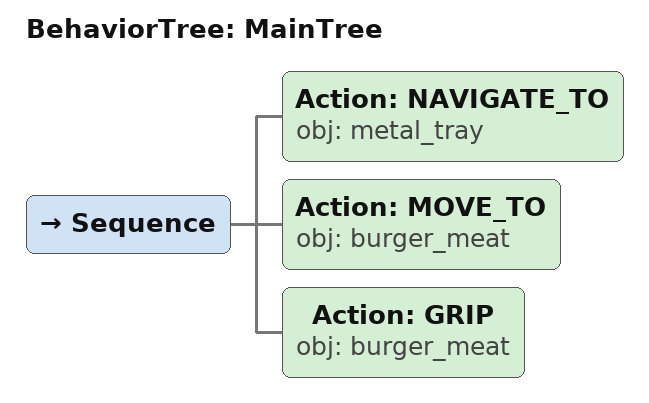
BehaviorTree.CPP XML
<root main_tree_to_execute="MainTree">
  <BehaviorTree ID="MainTree">
    <Sequence>
      <!-- Navigate to metal_tray -->
      <Action ID="NAVIGATE_TO" obj="metal_tray" />
      <!-- Move to burger_meat -->
      <Action ID="MOVE_TO" obj="burger_meat" />
      <!-- Grip burger_meat -->
      <Action ID="GRIP" obj="burger_meat" />
    </Sequence>
  </BehaviorTree>
</root>
